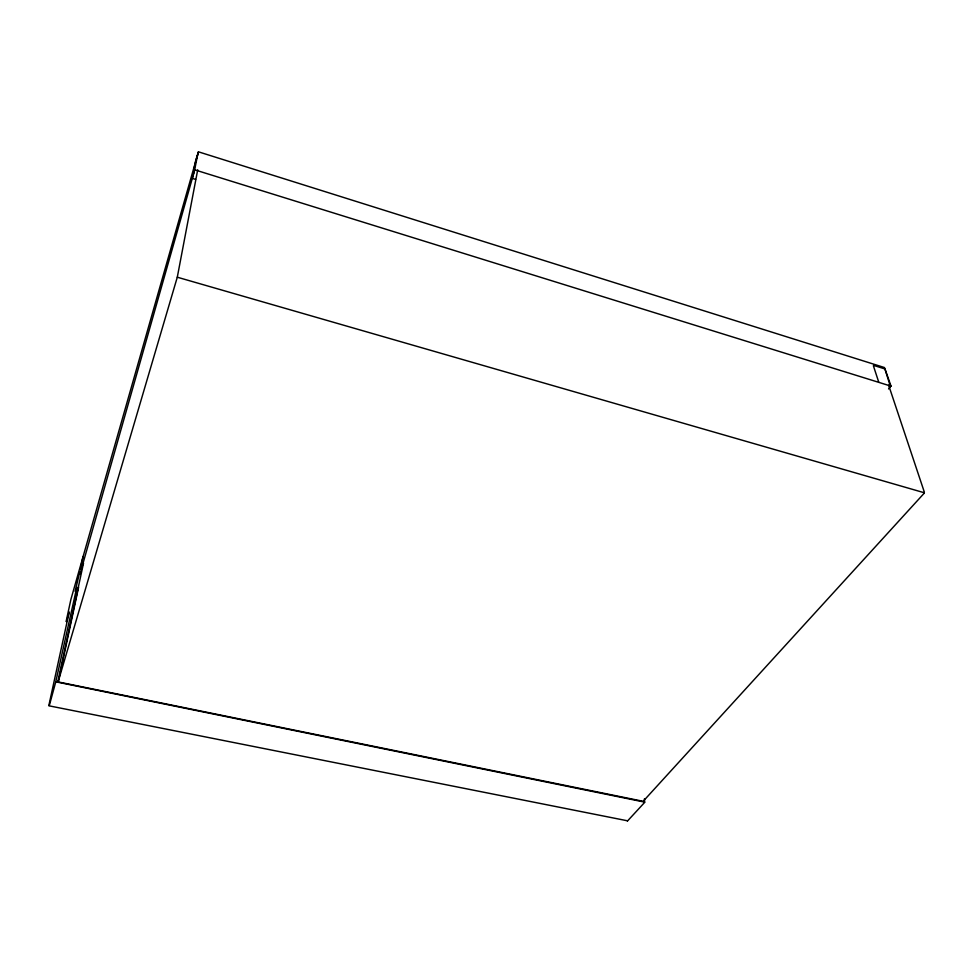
<?xml version="1.0" encoding="UTF-8"?>
<svg xmlns="http://www.w3.org/2000/svg" width="973" height="973" viewBox="0 0 973 973"><rect width="100%" height="100%" fill="white"/><g stroke="black" fill="none" stroke-linecap="round" stroke-linejoin="round"><path stroke-width="1.46" d="M76.806 587.339L55.777 681.818L49.234 705.863L627.439 820.786M193.968 169.351L195.841 159.913L198.638 151.885L884.481 367.551L890.94 385.88L888.556 388.957M197.714 169.788L177.293 277.208L58.234 681.477L58.891 682.073L643.165 801.302L924.022 493.396L924.35 492.156L888.617 385.126M627.439 821.066L644.625 802.433L644.43 798.784M79.701 572.246L75.128 591.365M80.382 569.302L83.106 556.483M58.052 680.772L83.508 563.197M78.594 587.23L58.295 681.745M69.18 612.139L48.82 705.644M194.539 170.202L192.313 178.314L195.585 179.458M69.132 612.321L66.517 621.638M890.477 386.609L884.98 369.144M197.933 153.564L70.92 599.332L66.14 621.443M82.936 557.578L83.131 556.787M198.224 151.885L194.709 169.533L195.524 170.117M644.722 802.141L55.777 681.818M177.293 277.208L924.289 492.752M195.135 169.959L890.684 386.05M873.778 365.447L884.554 368.828M890.295 385.953L890.915 386.135M194.843 169.436L79.92 574.265M873.365 365.702L878.68 381.951"/></g></svg>
